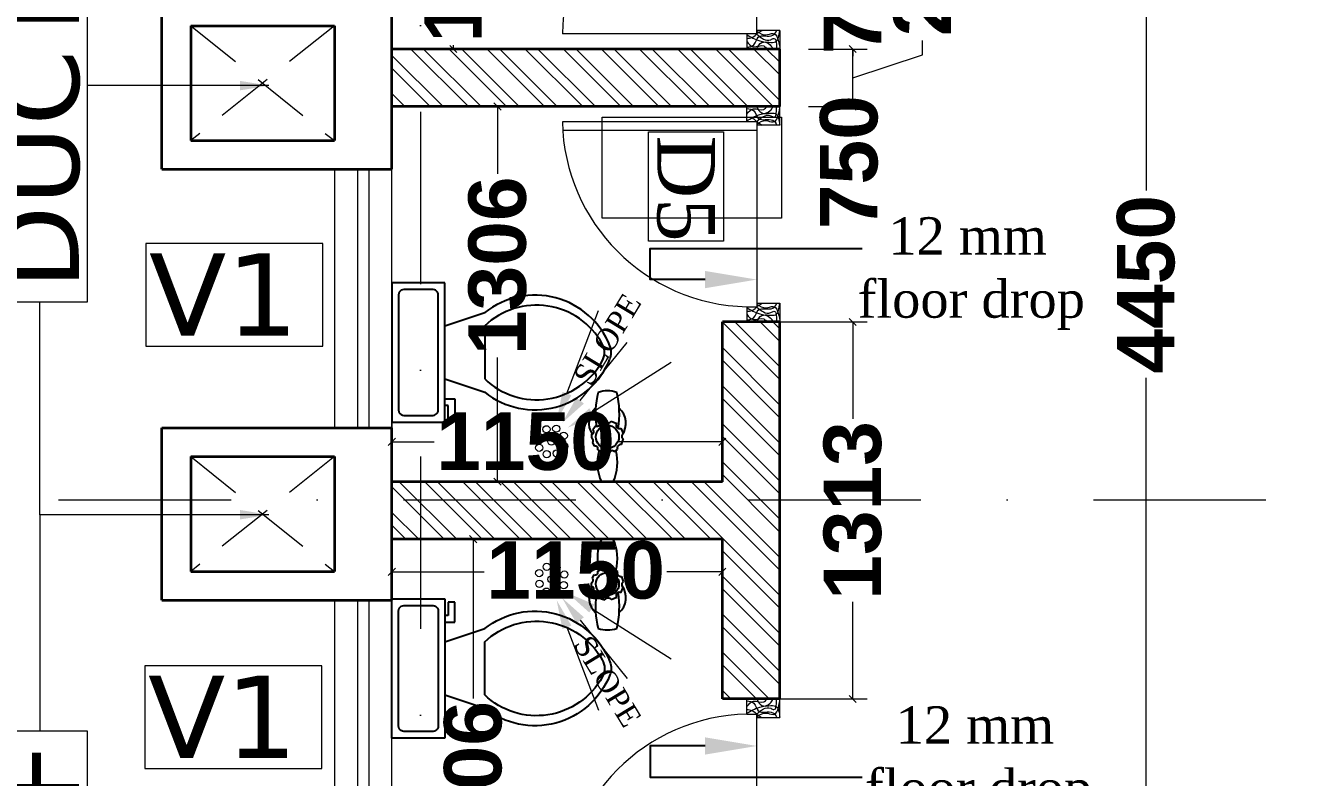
# Model space of a CAD drawing. Header units: millimetres. Extents: x -3092162 to 4513894, y -12317808 to 1849994.
# Drawn here: x -457889 to -453469, y -5826949 to -5824330 of the extents above; entities that cross this region are included whole.
import ezdxf

# ---------------------------------------------------------------- set-up
doc = ezdxf.new("R2010")
doc.units = ezdxf.units.MM
doc.header["$LTSCALE"] = 2
doc.header["$MEASUREMENT"] = 0
doc.linetypes.add('DASHDOT', pattern=[1, 0.5, -0.25, 0, -0.25])
doc.linetypes.add('DASHED2', pattern=[0.375, 0.25, -0.125])
for name, color, linetype, lineweight in [('AREA AA', 162, 'Continuous', 20), ('ARROW', 7, 'Continuous', 25), ('D DIM', 250, 'Continuous', 9), ('D5', 10, 'Continuous', 5), ('DOOR', 27, 'Continuous', 5), ('FIXTURE', 252, 'Continuous', 0), ('glass', 5, 'Continuous', 15), ('GRID', 251, 'DASHDOT', 5), ('hatch toilet', 42, 'Continuous', 9), ('SILL', 74, 'Continuous', 9), ('tap', 97, 'Continuous', 25), ('taxe', 7, 'Continuous', 9), ('toi.dim.', 214, 'Continuous', 9), ('VENTI', 162, 'Continuous', 5), ('WAll', 250, 'Continuous', 35)]:
    doc.layers.add(name, color=color, linetype=linetype, lineweight=lineweight)
doc.layers.add('DOT', color=7, linetype='DASHED2', lineweight=0, true_color=0x89067c)
doc.layers.add('duct text', color=7, linetype='Continuous', lineweight=5, true_color=0x30182a)
doc.styles.add('door', font='arial.ttf', dxfattribs={"height": 70})
doc.styles.add('int dim', font='arialbd.ttf', dxfattribs={"height": 200})
doc.styles.get("Standard").update_dxf_attribs({"font": 'times.ttf', "height": 500})
doc.styles.add('style2', font='verdana.ttf')
doc.dimstyles.new('DOOR', dxfattribs={"dimtxt": 100, "dimasz": 100, "dimexe": 25, "dimexo": 50, "dimgap": 25, "dimtad": 0, "dimtih": 1, "dimtoh": 1, "dimdec": 0, "dimzin": 3, "dimdsep": 46, "dimtxsty": 'door', "dimblk": 'OBLIQUE', "dimcen": 200, "dimclrd": 256, "dimclre": 256, "dimclrt": 256, "dimadec": 0, "dimazin": 0, "dimtfac": 1, "dimtdec": 0, "dimtofl": 0, "dimtmove": 2, "dimatfit": 3, "dimfxl": 300, "dimfxlon": 1, "dimfrac": 1, "dimtolj": 1, "dimtzin": 0, "dimlwd": -1, "dimlwe": -1, "dimarcsym": 0})

# ---------------------------------------------------------------- blocks, each defined once
blk = doc.blocks.new('_Oblique')
at = {"color": 0, "linetype": 'ByBlock', "lineweight": -2}
blk.add_line((-0.5, -0.5), (0.5, 0.5), dxfattribs=at)

msp = doc.modelspace()

# ---------------------------------------------------------------- linework, layer by layer
for p, q in [((-456428.9, -5825226.4), (-456613.6, -5825226.4)), ((-456613.6, -5825226.4), (-456613.6, -5825711)), ((-456428.9, -5825711), (-456428.9, -5825226.4)), ((-456590.5, -5825272.5), (-456590.5, -5825664.9)), ((-456475.1, -5825249.5), (-456567.4, -5825249.5)), ((-456452, -5825664.9), (-456452, -5825272.5)), ((-456428.9, -5825376.4), (-456290.5, -5825330.2)), ((-456290.5, -5825376.4), (-456290.5, -5825561)), ((-456428.9, -5825561), (-456290.5, -5825607.2)), ((-456428.9, -5825630.2), (-456394.3, -5825630.2)), ((-456394.3, -5825630.2), (-456394.3, -5825699.5)), ((-456567.4, -5825687.9), (-456475.1, -5825687.9)), ((-456417.4, -5825653.3), (-456428.9, -5825653.3)), ((-456417.4, -5825699.5), (-456417.4, -5825653.3)), ((-456613.6, -5825711), (-456428.9, -5825711)), ((-456394.3, -5825699.5), (-456417.4, -5825699.5)), ((-456613.6, -5826811), (-456613.6, -5826326.4)), ((-456613.6, -5826326.4), (-456428.9, -5826326.4)), ((-456567.4, -5826349.5), (-456475.1, -5826349.5)), ((-456428.9, -5826326.4), (-456428.9, -5826811)), ((-456417.4, -5826337.9), (-456417.4, -5826384.1)), ((-456394.3, -5826337.9), (-456417.4, -5826337.9)), ((-456394.3, -5826407.2), (-456394.3, -5826337.9)), ((-456590.5, -5826764.9), (-456590.5, -5826372.5)), ((-456452, -5826372.5), (-456452, -5826764.9)), ((-456417.4, -5826384.1), (-456428.9, -5826384.1)), ((-456428.9, -5826407.2), (-456394.3, -5826407.2)), ((-456428.9, -5826476.4), (-456290.5, -5826430.2)), ((-456290.5, -5826661), (-456290.5, -5826476.4)), ((-456428.9, -5826661), (-456290.5, -5826707.2)), ((-456475.1, -5826787.9), (-456567.4, -5826787.9)), ((-456428.9, -5826811), (-456613.6, -5826811))]:
    msp.add_line(p, q)
for centre, major_axis, start_param, end_param in [((-456570.3, -5825269.7), (14.4, 14.4), 0.643501, 2.498092), ((-456472.2, -5825269.7), (-14.4, 14.4), 3.785094, 5.639684), ((-456115.5, -5825549.9), (-280.8, 1.6), 3.526564, 5.390426), ((-456110.1, -5825565.6), (184.9, 184.9), 6.003964, 7.830107), ((-455935.2, -5825468.7), (-43.5, 43.5), 3.42081, 4.433168), ((-455911.8, -5825468.7), (43.5, 43.5), 5.118362, 5.877209), ((-456115.5, -5825387.5), (-102.7, 261.4), 2.094634, 3.958497), ((-456110.1, -5825371.8), (-56.4, 255.3), 2.162619, 3.988761), ((-456570.3, -5825667.7), (14.4, 14.4), 2.214297, 4.068888), ((-456472.2, -5825667.7), (14.4, 14.4), 3.785094, 5.639684)]:
    msp.add_ellipse(centre, major_axis=major_axis, ratio=1, start_param=start_param, end_param=end_param)
at = {"extrusion": (0, 0, -1)}
for centre, major_axis, start_param, end_param in [((-456570.3, -5826369.7), (-14.4, 14.4), 5.35589, 7.21048), ((-456472.2, -5826369.7), (-14.4, 14.4), 0.643501, 2.498092), ((-456115.5, -5826649.9), (102.7, 261.4), -1.046958, 0.816904), ((-456110.1, -5826665.6), (56.4, 255.3), -0.978973, 0.847169), ((-455935.2, -5826568.7), (43.5, 43.5), 0.279217, 1.291575), ((-455911.8, -5826568.7), (-43.5, 43.5), 1.97677, 2.735616), ((-456115.5, -5826487.5), (280.8, 1.6), 0.384972, 2.248834), ((-456110.1, -5826471.8), (-184.9, 184.9), 2.862371, 4.688514), ((-456570.3, -5826767.7), (-14.4, 14.4), 3.785094, 5.639684), ((-456472.2, -5826767.7), (14.4, 14.4), 0.643501, 2.498092)]:
    msp.add_ellipse(centre, major_axis=major_axis, ratio=1, start_param=start_param, end_param=end_param, dxfattribs=at)
at = {"layer": 'AREA AA', "ltscale": 100}
for points in [[(-456004.4, -5825611.9), (-455895.1, -5825323.1)], [(-455958.3, -5825636.3), (-455795, -5825434)], [(-455917.7, -5825677.5), (-455641.5, -5825502)], [(-455917.7, -5826359.9), (-455641.5, -5826535.4)], [(-456004.4, -5826425.5), (-455895.1, -5826714.3)], [(-455958.3, -5826401.1), (-455795, -5826603.4)]]:
    msp.add_lwpolyline(points, dxfattribs=at)
for points in [[(-455988.8, -5825617.8), (-456039.8, -5825705.4), (-456020, -5825606)], [(-455945.3, -5825646.8), (-456021.1, -5825714.1), (-455971.3, -5825625.9)], [(-455908.8, -5825691.5), (-456002.1, -5825731.1), (-455926.7, -5825663.4)], [(-455926.7, -5826374), (-456002.1, -5826306.3), (-455908.8, -5826345.9)], [(-456020, -5826431.4), (-456039.8, -5826332), (-455988.8, -5826419.6)], [(-455971.3, -5826411.5), (-456021.1, -5826323.3), (-455945.3, -5826390.6)]]:
    msp.add_solid(points, dxfattribs=at)
at = {"layer": 'ARROW', "ltscale": 100}
for points in [[(-455523.5, -5825215.1), (-455714.3, -5825215.1), (-455714.3, -5825106.5), (-454976.5, -5825106.5)], [(-455523.5, -5826838.6), (-455714.3, -5826838.6), (-455714.3, -5826947.2), (-454976.5, -5826947.2)]]:
    msp.add_lwpolyline(points, dxfattribs=at)
for points in [[(-455523.5, -5825185.1), (-455343.5, -5825215.1), (-455523.5, -5825245.1)], [(-455523.5, -5826868.6), (-455343.5, -5826838.6), (-455523.5, -5826808.6)]]:
    msp.add_solid(points, dxfattribs=at)
at = {"layer": 'D DIM', "color": 1, "ltscale": 100}
for p, q in [((-455881.7, -5824650), (-455258, -5824650)), ((-455881.7, -5825001.7), (-455881.7, -5824650)), ((-455258, -5824650), (-455258, -5825001.7)), ((-455258, -5825001.7), (-455881.7, -5825001.7))]:
    msp.add_line(p, q, dxfattribs=at)
at = {"layer": 'D5'}
for p, q in [((-455720, -5825081.4), (-455720, -5824700.9)), ((-455720, -5824700.9), (-455459.4, -5824700.9)), ((-455459.4, -5824700.9), (-455459.4, -5825081.4)), ((-455459.4, -5825081.4), (-455720, -5825081.4))]:
    msp.add_line(p, q, dxfattribs=at)
at = {"layer": 'DOOR', "ltscale": 100}
for p, q in [((-455343.6, -5824359.4), (-455343.5, -5823715.4)), ((-455378.6, -5824359.4), (-456020.3, -5824359.4)), ((-455343.6, -5824359.4), (-455378.6, -5824359.4)), ((-455378.6, -5824359.4), (-455378.6, -5824412.4)), ((-455263.6, -5824347.4), (-455343.6, -5824347.4)), ((-455263.6, -5824347.4), (-455263.6, -5824412.4)), ((-455263.6, -5824412.4), (-455378.6, -5824412.4)), ((-455263.6, -5824612.5), (-455378.6, -5824612.5)), ((-455378.6, -5824665.5), (-455378.6, -5824612.5)), ((-455263.6, -5824677.5), (-455263.6, -5824612.5)), ((-455378.6, -5824665.5), (-456020.3, -5824665.5)), ((-455343.6, -5824665.5), (-455378.6, -5824665.5)), ((-455343.6, -5824665.5), (-455343.5, -5825309.5)), ((-455343.6, -5824696.5), (-456019, -5824696.5)), ((-455263.6, -5824677.5), (-455343.6, -5824677.5)), ((-455378.5, -5825309.5), (-455343.5, -5825309.5)), ((-455378.5, -5825309.5), (-455378.5, -5825362.5)), ((-455343.5, -5825297.5), (-455263.5, -5825297.5)), ((-455263.5, -5825297.5), (-455263.5, -5825362.5)), ((-455378.5, -5825362.5), (-455263.5, -5825362.5)), ((-455378.5, -5826674.9), (-455263.5, -5826674.9)), ((-455378.5, -5826727.9), (-455378.5, -5826674.9)), ((-455263.5, -5826739.9), (-455263.5, -5826674.9)), ((-455378.5, -5826727.9), (-455343.5, -5826727.9)), ((-455343.6, -5827371.9), (-455343.5, -5826727.9)), ((-455343.5, -5826739.9), (-455263.5, -5826739.9))]:
    msp.add_line(p, q, dxfattribs=at)
for centre, start, end in [((-455363.6, -5824372.1), 91.3072, 178.8929), ((-455363.6, -5824652.8), 181.1071, 268.6928), ((-455363.6, -5827384.6), 91.3072, 178.8929)]:
    msp.add_arc(centre, 656.9, start, end, dxfattribs=at)
for points in [[(-455378.6, -5824405.4), (-455354.1, -5824397.4), (-455338.6, -5824370.9), (-455288.1, -5824364.4), (-455273.6, -5824347.4)], [(-455378.6, -5824375.4), (-455359.6, -5824372.4), (-455339.6, -5824356.4), (-455324.6, -5824347.4)], [(-455378.6, -5824362.4), (-455333.6, -5824383.9), (-455297.1, -5824397.9), (-455287.6, -5824412.4)], [(-455345.6, -5824359.4), (-455295.1, -5824379.9), (-455284.6, -5824375.4), (-455275.6, -5824412.4)], [(-455344.6, -5824412.4), (-455326.1, -5824389.9), (-455278.6, -5824387.4), (-455263.6, -5824347.4)], [(-455343.6, -5824350.4), (-455312.6, -5824363.4), (-455287.1, -5824358.4), (-455263.6, -5824408.4)], [(-455378.6, -5824385.9), (-455355.1, -5824404.4), (-455319.6, -5824401.9), (-455308.1, -5824412.4)], [(-455378.5, -5826724.9), (-455333.5, -5826703.4), (-455297, -5826689.5), (-455287.5, -5826674.9)], [(-455378.5, -5826701.4), (-455355, -5826682.9), (-455319.5, -5826685.4), (-455308, -5826674.9)], [(-455378.5, -5826681.9), (-455354, -5826689.9), (-455338.5, -5826716.4), (-455288, -5826723), (-455273.5, -5826739.9)], [(-455345.5, -5826727.9), (-455295, -5826707.5), (-455284.5, -5826712), (-455275.5, -5826674.9)], [(-455344.5, -5826674.9), (-455326, -5826697.4), (-455278.5, -5826700), (-455263.5, -5826739.9)], [(-455343.5, -5826736.9), (-455312.5, -5826723.9), (-455287, -5826729), (-455263.5, -5826679)], [(-455378.5, -5826712), (-455359.5, -5826714.9), (-455339.5, -5826730.9), (-455324.5, -5826739.9)]]:
    msp.add_spline(points, degree=3, dxfattribs=at)
for points, knots in [([(-455378.6, -5824662.5), (-455364.4, -5824654.1), (-455339.1, -5824639.1), (-455299.4, -5824635), (-455290.3, -5824617.8), (-455287.6, -5824612.5)], [0, 0, 0, 0, 49.871841, 88.96468, 106.300038, 106.300038, 106.300038, 106.300038]), ([(-455378.6, -5824639), (-455371.5, -5824630.4), (-455356, -5824611.7), (-455323.3, -5824630.9), (-455311.6, -5824616.8), (-455308.1, -5824612.5)], [0, 0, 0, 0, 29.907638, 65.495558, 81.06831, 81.06831, 81.06831, 81.06831]), ([(-455378.6, -5824619.5), (-455369.2, -5824620.5), (-455348.7, -5824623), (-455342.4, -5824670.5), (-455291.3, -5824648.1), (-455277.7, -5824670.6), (-455273.6, -5824677.5)], [0, 0, 0, 0, 25.772755, 56.472918, 107.389517, 129.733035, 129.733035, 129.733035, 129.733035]), ([(-455345.6, -5824665.5), (-455329.3, -5824651.6), (-455309.6, -5824634.8), (-455274.7, -5824657.1), (-455275.2, -5824631.8), (-455275.6, -5824612.5)], [0, 0, 0, 0, 54.502104, 65.925763, 104.00512, 104.00512, 104.00512, 104.00512]), ([(-455344.6, -5824612.5), (-455339.5, -5824621.9), (-455326, -5824646.6), (-455270.4, -5824623.3), (-455265.8, -5824660.1), (-455263.6, -5824677.5)], [0, 0, 0, 0, 29.129414, 76.695158, 119.414811, 119.414811, 119.414811, 119.414811]), ([(-455343.6, -5824674.5), (-455333.7, -5824667.6), (-455316.2, -5824655.6), (-455273.8, -5824677.2), (-455267.7, -5824641.1), (-455263.6, -5824616.5)], [0, 0, 0, 0, 33.615189, 59.600762, 114.848064, 114.848064, 114.848064, 114.848064]), ([(-455378.6, -5824649.5), (-455371.9, -5824649.7), (-455356.3, -5824650.3), (-455342.5, -5824668.2), (-455329.7, -5824674.8), (-455324.6, -5824677.5)], [0, 0, 0, 0, 19.23508, 44.847577, 62.340173, 62.340173, 62.340173, 62.340173]), ([(-455378.5, -5825355.5), (-455369.2, -5825354.4), (-455348.7, -5825351.9), (-455342.4, -5825304.4), (-455291.2, -5825326.8), (-455277.7, -5825304.3), (-455273.5, -5825297.5)], [0, 0, 0, 0, 25.772755, 56.472918, 107.389517, 129.733035, 129.733035, 129.733035, 129.733035]), ([(-455378.5, -5825325.5), (-455371.9, -5825325.2), (-455356.3, -5825324.6), (-455342.5, -5825306.7), (-455329.7, -5825300.1), (-455324.5, -5825297.5)], [0, 0, 0, 0, 19.23508, 44.847577, 62.340173, 62.340173, 62.340173, 62.340173]), ([(-455378.5, -5825312.5), (-455364.4, -5825320.8), (-455339.1, -5825335.8), (-455299.4, -5825339.9), (-455290.3, -5825357.1), (-455287.5, -5825362.5)], [0, 0, 0, 0, 49.871841, 88.96468, 106.300038, 106.300038, 106.300038, 106.300038]), ([(-455378.5, -5825336), (-455371.5, -5825344.5), (-455356, -5825363.2), (-455323.3, -5825344), (-455311.6, -5825358.1), (-455308, -5825362.5)], [0, 0, 0, 0, 29.907638, 65.495558, 81.06831, 81.06831, 81.06831, 81.06831]), ([(-455345.5, -5825309.5), (-455329.3, -5825323.3), (-455309.5, -5825340.1), (-455274.7, -5825317.8), (-455275.2, -5825343.1), (-455275.5, -5825362.5)], [0, 0, 0, 0, 54.502104, 65.925763, 104.00512, 104.00512, 104.00512, 104.00512]), ([(-455344.5, -5825362.5), (-455339.5, -5825353), (-455326, -5825328.3), (-455270.4, -5825351.6), (-455265.8, -5825314.8), (-455263.5, -5825297.5)], [0, 0, 0, 0, 29.129414, 76.695158, 119.414811, 119.414811, 119.414811, 119.414811]), ([(-455343.5, -5825300.4), (-455333.7, -5825307.3), (-455316.2, -5825319.3), (-455273.8, -5825297.7), (-455267.7, -5825333.8), (-455263.5, -5825358.4)], [0, 0, 0, 0, 33.615189, 59.600762, 114.848064, 114.848064, 114.848064, 114.848064])]:
    msp.add_open_spline(points, degree=3, knots=knots, dxfattribs=at)
at = {"layer": 'DOT', "ltscale": 400}
for p, q in [((-456813.6, -5824331.2), (-457313.6, -5824731.2)), ((-457313.6, -5824331.2), (-456813.6, -5824731.2)), ((-456813.6, -5825831.2), (-457313.6, -5826231.2)), ((-457313.6, -5825831.2), (-456813.6, -5826231.2))]:
    msp.add_line(p, q, dxfattribs=at)
at = {"layer": 'duct text', "ltscale": 0.1}
for points in [[(-458002.9, -5825294), (-458002.9, -5823785.6), (-457673.7, -5823785.6), (-457673.7, -5825294)], [(-458002.9, -5828294), (-458002.9, -5826785.6), (-457673.7, -5826785.6), (-457673.7, -5828294)]]:
    msp.add_lwpolyline(points, close=True, dxfattribs=at)
at = {"layer": 'FIXTURE', "ltscale": 15000}
for centre in [(-456075.8, -5825736.2), (-456041.6, -5825734.1), (-456100.1, -5825763.1), (-456058.4, -5825778.8), (-456015.4, -5825758.6), (-456100.8, -5825800.5), (-456074.7, -5825822.7), (-456040.1, -5825820.1), (-456013.6, -5825795.4), (-456074.7, -5826214.7), (-456040.1, -5826217.3), (-456100.8, -5826236.9), (-456100.1, -5826274.3), (-456058.4, -5826258.5), (-456013.6, -5826242), (-456075.8, -5826301.2), (-456041.6, -5826303.3), (-456015.4, -5826278.8)]:
    msp.add_circle(centre, 12.5, dxfattribs=at)
at = {"layer": 'glass', "ltscale": 100}
for p, q in [((-456733.6, -5824830.9), (-456733.6, -5825730.9)), ((-456693.6, -5824830.9), (-456693.6, -5825730.9)), ((-456733.6, -5826331.4), (-456733.6, -5827231.4)), ((-456693.6, -5826331.4), (-456693.6, -5827231.4))]:
    msp.add_line(p, q, dxfattribs=at)
at = {"layer": 'GRID', "color": 5, "ltscale": 600}
msp.add_line((-456514.3, -5807829.3), (-456514.3, -5892623.2), dxfattribs=at)
at = {"layer": 'GRID', "color": 6, "ltscale": 600}
msp.add_line((-460173.2, -5825981.2), (-367333.7, -5825981.2), dxfattribs=at)
at = {"layer": 'hatch toilet', "ltscale": 100}
for p, q in [((-456435.5, -5824612.5), (-456613.6, -5824434.4)), ((-456347.1, -5824612.5), (-456547.1, -5824412.4)), ((-456302.9, -5824612.5), (-456502.9, -5824412.4)), ((-456214.5, -5824612.5), (-456414.5, -5824412.4)), ((-456170.3, -5824612.5), (-456370.3, -5824412.4)), ((-456081.9, -5824612.5), (-456281.9, -5824412.4)), ((-456037.8, -5824612.5), (-456237.8, -5824412.4)), ((-455949.4, -5824612.5), (-456149.4, -5824412.4)), ((-455905.2, -5824612.5), (-456105.2, -5824412.4)), ((-455816.8, -5824612.5), (-456016.8, -5824412.4)), ((-455772.6, -5824612.5), (-455972.6, -5824412.4)), ((-455684.2, -5824612.5), (-455884.2, -5824412.4)), ((-455640, -5824612.5), (-455840, -5824412.4)), ((-455551.6, -5824612.5), (-455751.6, -5824412.4)), ((-455507.4, -5824612.5), (-455707.4, -5824412.4)), ((-455419, -5824612.5), (-455619, -5824412.4)), ((-455374.8, -5824612.5), (-455574.8, -5824412.4)), ((-455286.5, -5824612.5), (-455486.5, -5824412.4)), ((-455263.6, -5824591.2), (-455442.3, -5824412.4)), ((-455263.6, -5824502.8), (-455353.9, -5824412.4)), ((-455263.6, -5824458.6), (-455309.7, -5824412.4)), ((-456479.7, -5824612.5), (-456613.6, -5824478.6)), ((-456568.1, -5824612.5), (-456613.6, -5824567)), ((-456612.3, -5824612.5), (-456613.6, -5824611.2)), ((-455263.6, -5825563.4), (-455463.6, -5825363.4)), ((-455263.6, -5825519.2), (-455420.3, -5825362.5)), ((-455263.6, -5825430.8), (-455331.9, -5825362.5)), ((-455263.6, -5825386.7), (-455287.8, -5825362.5)), ((-455263.6, -5825651.8), (-455463.6, -5825451.8)), ((-455263.6, -5825696), (-455463.6, -5825496)), ((-455263.6, -5825784.4), (-455463.6, -5825584.4)), ((-455263.6, -5825828.6), (-455463.6, -5825628.6)), ((-455263.6, -5825917), (-455463.6, -5825717)), ((-455263.6, -5825961.2), (-455463.6, -5825761.2)), ((-455263.6, -5826049.6), (-455463.6, -5825849.6)), ((-455263.6, -5826093.8), (-455463.6, -5825893.8)), ((-456431.9, -5826118.7), (-456613.6, -5825937)), ((-456387.7, -5826118.7), (-456587.7, -5825918.7)), ((-456299.3, -5826118.7), (-456499.3, -5825918.7)), ((-456255.1, -5826118.7), (-456455.1, -5825918.7)), ((-456166.7, -5826118.7), (-456366.7, -5825918.7)), ((-456122.5, -5826118.7), (-456322.5, -5825918.7)), ((-456034.1, -5826118.7), (-456234.1, -5825918.7)), ((-455989.9, -5826118.7), (-456189.9, -5825918.7)), ((-455901.5, -5826118.7), (-456101.5, -5825918.7)), ((-455857.3, -5826118.7), (-456057.3, -5825918.7)), ((-455768.9, -5826118.7), (-455968.9, -5825918.7)), ((-455724.7, -5826118.7), (-455924.7, -5825918.7)), ((-455636.4, -5826118.7), (-455836.4, -5825918.7)), ((-455592.2, -5826118.7), (-455792.2, -5825918.7)), ((-455503.8, -5826118.7), (-455703.8, -5825918.7)), ((-455263.6, -5826314.7), (-455659.6, -5825918.7)), ((-455263.6, -5826226.3), (-455571.2, -5825918.7)), ((-455263.6, -5826182.1), (-455527, -5825918.7)), ((-456520.2, -5826118.7), (-456613.6, -5826025.4)), ((-456564.4, -5826118.7), (-456613.6, -5826069.6)), ((-455263.6, -5826358.9), (-455463.6, -5826158.9)), ((-455263.6, -5826447.3), (-455463.6, -5826247.3)), ((-455263.6, -5826491.5), (-455463.6, -5826291.5)), ((-455263.6, -5826579.9), (-455463.6, -5826379.9)), ((-455263.6, -5826624.1), (-455463.6, -5826424.1)), ((-455301.1, -5826674.9), (-455463.6, -5826512.5)), ((-455345.3, -5826674.9), (-455463.6, -5826556.7)), ((-455433.7, -5826674.9), (-455463.6, -5826645.1))]:
    msp.add_line(p, q, dxfattribs=at)
at = {"layer": 'SILL', "ltscale": 100}
for p, q in [((-456613.6, -5830231.2), (-456613.6, -5822206.2)), ((-456813.6, -5824831.2), (-456813.6, -5825731.2)), ((-456813.6, -5826331.2), (-456813.6, -5827231.2))]:
    msp.add_line(p, q, dxfattribs=at)
at = {"layer": 'tap', "ltscale": 100}
for p, q in [((-455904.2, -5825724.2), (-455913.9, -5825738.3)), ((-455886, -5825711.4), (-455872.2, -5825707.4)), ((-455850.3, -5825708.3), (-455831, -5825716.3)), ((-455816.8, -5825731.8), (-455808.9, -5825750.6)), ((-455918.8, -5825753.6), (-455919.4, -5825766.5)), ((-455814.2, -5825789.2), (-455808.3, -5825771.7)), ((-455915.9, -5825782.5), (-455909.1, -5825795.3)), ((-455897.1, -5825807.5), (-455885.5, -5825814.2)), ((-455871.5, -5825818.1), (-455856.1, -5825818.2)), ((-455840.2, -5825813.6), (-455828.4, -5825806.3)), ((-455884.2, -5825918.7), (-455842.9, -5825918.7)), ((-455884.2, -5826118.7), (-455842.9, -5826118.7)), ((-455871.5, -5826219.3), (-455856.1, -5826219.2)), ((-455915.9, -5826254.9), (-455909.1, -5826242.1)), ((-455897.1, -5826229.9), (-455885.5, -5826223.2)), ((-455840.2, -5826223.8), (-455828.4, -5826231.1)), ((-455814.2, -5826248.2), (-455808.3, -5826265.7)), ((-455918.8, -5826283.8), (-455919.4, -5826270.9)), ((-455904.2, -5826313.2), (-455913.9, -5826299.1)), ((-455816.8, -5826305.6), (-455808.9, -5826286.8)), ((-455886, -5826326), (-455872.2, -5826330)), ((-455850.3, -5826329.1), (-455831, -5826321.1))]:
    msp.add_line(p, q, dxfattribs=at)
for centre in [(-455863.5, -5825762.7), (-455863.5, -5826274.7)]:
    msp.add_circle(centre, 40, dxfattribs=at)
for centre, radius, start, end in [((-455601.7, -5825681.5), 303.4, 166.0166, 188.2377), ((-455863.5, -5825698.5), 96, 70.1952, 109.8048), ((-456125.4, -5825681.5), 303.4, 350.1621, 13.9834), ((-455858.8, -5825715), 69.3, 131.2857, 213.4472), ((-455868.3, -5825715), 69.3, 323.7301, 48.6683), ((-455898.8, -5825712.6), 12.8, 244.8606, 5.3398), ((-455860.9, -5825700), 13.5, 213.0803, 322.1101), ((-455823.1, -5825723.4), 10.5, 137.9395, 306.7852), ((-455921.9, -5825775.4), 9.23, 310.3004, 74.3009), ((-455919.2, -5825745), 8.59, 272.7456, 52.0271), ((-455799.2, -5825760.9), 14.1, 133.1732, 230.0383), ((-455863.5, -5825762.7), 56, 350.7561, 350.7564), ((-455905.4, -5825803.7), 9.16, 335.3362, 113.4073), ((-455738.1, -5825852.4), 160.4, 164.6673, 204.4375), ((-455878.7, -5825817), 7.31, 350.6903, 158.1385), ((-455847, -5825819.7), 9.21, 41.5516, 170.7403), ((-455989, -5825852.4), 160.4, 335.5625, 15.3327), ((-455816.5, -5825801.7), 12.8, 79.6631, 200.9697), ((-455738.1, -5826185), 160.4, 155.5625, 195.3327), ((-455989, -5826185), 160.4, 344.6673, 24.4375), ((-455878.7, -5826220.4), 7.31, 201.8615, 9.3097), ((-455847, -5826217.7), 9.21, 189.2597, 318.4484), ((-455921.9, -5826262), 9.23, 285.6991, 49.6996), ((-455905.4, -5826233.7), 9.16, 246.5927, 24.6638), ((-455816.5, -5826235.7), 12.8, 159.0303, 280.3369), ((-455858.8, -5826322.4), 69.3, 146.5528, 228.7143), ((-455919.2, -5826292.4), 8.59, 307.9729, 87.2544), ((-455823.1, -5826314), 10.5, 53.2148, 222.0605), ((-456125.4, -5826355.9), 303.4, 346.0166, 9.8379), ((-455868.3, -5826322.4), 69.3, 311.3317, 36.2699), ((-455799.2, -5826276.5), 14.1, 129.9617, 226.8268), ((-455863.5, -5826274.7), 56, 9.2436, 9.2439), ((-455601.7, -5826355.9), 303.4, 171.7623, 193.9834), ((-455898.8, -5826324.8), 12.8, 354.6602, 115.1394), ((-455860.9, -5826337.4), 13.5, 37.8899, 146.9197), ((-455863.5, -5826338.9), 96, 250.1952, 289.8048)]:
    msp.add_arc(centre, radius, start, end, dxfattribs=at)
at = {"layer": 'toi.dim.', "color": 214, "ltscale": 100}
for p, q in [((-453989.2, -5823006.2), (-453989.2, -5824904.9)), ((-456399.6, -5824412.4), (-456399.6, -5824398.6)), ((-454766.9, -5824432.8), (-454766.9, -5824382.8)), ((-456281.9, -5824412.4), (-456449.6, -5824412.4)), ((-455163.6, -5824412.4), (-454959.9, -5824412.4)), ((-455163.6, -5824412.4), (-454959.9, -5824412.4)), ((-455009.9, -5824412.4), (-455009.9, -5824437.4)), ((-455009.9, -5824612.5), (-455009.9, -5824412.4)), ((-455009.9, -5824512.4), (-454766.9, -5824432.8)), ((-456245.7, -5824612.5), (-456245.7, -5824847.1)), ((-456164.8, -5824612.5), (-456195.7, -5824612.5)), ((-455163.6, -5824612.5), (-454959.9, -5824612.5)), ((-455163.6, -5824612.5), (-454959.9, -5824612.5)), ((-455009.9, -5824612.5), (-455009.9, -5824587.4)), ((-455263.6, -5825362.5), (-454959.9, -5825362.5)), ((-455263.6, -5825362.5), (-454959.9, -5825362.5)), ((-455009.9, -5825362.5), (-455009.9, -5825387.4)), ((-455009.9, -5825362.5), (-455009.9, -5825700)), ((-456245.7, -5825918.7), (-456245.7, -5825486.6)), ((-453989.2, -5827456.2), (-453989.2, -5825557.5)), ((-456613.6, -5825716.6), (-456613.6, -5825730.1)), ((-455463.6, -5825716.6), (-455463.6, -5825730.1)), ((-456613.6, -5825780.1), (-456466.1, -5825780.1)), ((-455463.6, -5825780.1), (-455830.5, -5825780.1)), ((-456228.6, -5825918.7), (-456295.7, -5825918.7)), ((-456330.7, -5826118.7), (-456330.7, -5826673.1)), ((-456249.8, -5826118.7), (-456280.7, -5826118.7)), ((-456613.6, -5826232.2), (-456291.8, -5826232.2)), ((-455463.6, -5826232.2), (-455656.2, -5826232.2)), ((-456613.6, -5826318.7), (-456613.6, -5826282.2)), ((-455463.6, -5826318.7), (-455463.6, -5826282.2)), ((-455009.9, -5826674.9), (-455009.9, -5826337.4)), ((-455009.9, -5826674.9), (-455009.9, -5826649.9)), ((-455263.6, -5826674.9), (-454959.9, -5826674.9)), ((-455263.6, -5826674.9), (-454959.9, -5826674.9))]:
    msp.add_line(p, q, dxfattribs=at)
at = {"layer": 'VENTI', "ltscale": 100}
for p, q in [((-456853.5, -5825089.1), (-457469.7, -5825089.1)), ((-457469.7, -5825089.1), (-457469.7, -5825446.3)), ((-456853.5, -5825446.3), (-456853.5, -5825089.1)), ((-457469.7, -5825446.3), (-456853.5, -5825446.3)), ((-456856.9, -5826559.3), (-457473.1, -5826559.3)), ((-457473.1, -5826559.3), (-457473.1, -5826916.5)), ((-456856.9, -5826916.5), (-456856.9, -5826559.3)), ((-457473.1, -5826916.5), (-456856.9, -5826916.5))]:
    msp.add_line(p, q, dxfattribs=at)
at = {"layer": 'WAll', "ltscale": 100}
for p, q in [((-457413.6, -5824831.2), (-457413.6, -5824231.2)), ((-456613.6, -5824831.2), (-456613.6, -5824231.2)), ((-457313.6, -5824331.2), (-457313.6, -5824731.2)), ((-457313.6, -5824331.2), (-456813.6, -5824331.2)), ((-456813.6, -5824331.2), (-456813.6, -5824731.2)), ((-455263.6, -5824412.4), (-456613.6, -5824412.4)), ((-455263.6, -5824612.5), (-455263.6, -5824412.4)), ((-455263.6, -5824612.5), (-456613.6, -5824612.5)), ((-457313.6, -5824731.2), (-456813.6, -5824731.2)), ((-457413.6, -5824831.2), (-456613.6, -5824831.2)), ((-455463.6, -5825918.7), (-455463.6, -5825362.5)), ((-455263.6, -5825362.5), (-455463.6, -5825362.5)), ((-455263.6, -5826674.9), (-455263.6, -5825362.5)), ((-457413.6, -5826331.2), (-457413.6, -5825731.2)), ((-457413.6, -5825731.2), (-456613.6, -5825731.2)), ((-456613.6, -5826331.2), (-456613.6, -5825731.2)), ((-457313.6, -5825831.2), (-457313.6, -5826231.2)), ((-457313.6, -5825831.2), (-456813.6, -5825831.2)), ((-456813.6, -5825831.2), (-456813.6, -5826231.2)), ((-455463.6, -5825918.7), (-456613.6, -5825918.7)), ((-455463.6, -5826118.7), (-456613.6, -5826118.7)), ((-455463.6, -5826674.9), (-455463.6, -5826118.7)), ((-457313.6, -5826231.2), (-456813.6, -5826231.2)), ((-457413.6, -5826331.2), (-456613.6, -5826331.2)), ((-455263.6, -5826674.9), (-455463.6, -5826674.9))]:
    msp.add_line(p, q, dxfattribs=at)

# ---------------------------------------------------------------- block references
at = {"layer": 'toi.dim.', "color": 214, "ltscale": 100, "xscale": 25, "yscale": 25, "zscale": 25}
for p, rotation in [((-456399.6, -5824412.4), 270), ((-455009.9, -5824412.4), 90), ((-455009.9, -5824412.4), 90), ((-456245.7, -5824612.5), 90), ((-455009.9, -5824612.5), 270), ((-455009.9, -5824612.5), 270), ((-455009.9, -5825362.5), 90), ((-455009.9, -5825362.5), 90), ((-456613.6, -5825780.1), 180), ((-456245.7, -5825918.7), 270), ((-456330.7, -5826118.7), 90), ((-456613.6, -5826232.2), 180), ((-455009.9, -5826674.9), 270), ((-455009.9, -5826674.9), 270)]:
    msp.add_blockref('_Oblique', p, dxfattribs=dict(at, rotation=rotation))
for p in [(-455463.6, -5825780.1), (-455463.6, -5826232.2)]:
    msp.add_blockref('_Oblique', p, dxfattribs=at)

# ---------------------------------------------------------------- texts
at = {"layer": 'D5', "lineweight": 50}
msp.add_text('D5', height=200, rotation=270, dxfattribs=at).set_placement((-455689.4, -5824713.6))
at = {"layer": 'duct text', "ltscale": 0.1, "char_height": 276.639, "width": 1547.237, "attachment_point": 5, "rotation": 90, "style": 'style2'}
for insert in [(-457838.2, -5824538.4), (-457838.2, -5827538.4)]:
    msp.add_mtext('\\pt3043;DUCT-F', dxfattribs=dict(at, insert=insert))
at = {"layer": 'taxe', "color": 0, "lineweight": 50}
for s, p in [('12 mm', (-454885.8, -5825127.9)), ('floor drop', (-454992.6, -5825347.8)), ('12 mm', (-454860.2, -5826830.4)), ('floor drop', (-454967, -5827050.3))]:
    msp.add_text(s, height=130, dxfattribs=at).set_placement(p)
for rotation, p in [(58.7849, (-455921.6, -5825590.4)), (301.2151, (-455984.3, -5826485))]:
    msp.add_text('SLOPE', height=75, rotation=rotation, dxfattribs=at).set_placement(p)
at = {"layer": 'toi.dim.', "ltscale": 100, "char_height": 200, "attachment_point": 5, "rotation": 90, "style": 'int dim'}
for s, insert in [('\\A1;1406', (-456399.6, -5824078.8)), ('\\A1;200', (-454766.9, -5824135)), ('\\A1;750', (-455009.1, -5824197.5)), ('\\A1;750', (-455022.4, -5824806.2)), ('\\A1;1306', (-456245.7, -5825166.9)), ('\\A1;4450', (-453989.2, -5825231.2)), ('\\A1;1313', (-455009.9, -5826018.7)), ('\\A1;1306', (-456330.7, -5826992.9))]:
    msp.add_mtext(s, dxfattribs=dict(at, insert=insert))
at = {"layer": 'toi.dim.', "ltscale": 100, "char_height": 200, "attachment_point": 5, "style": 'int dim'}
for insert in [(-456148.3, -5825779.1), (-455974, -5826227.2)]:
    msp.add_mtext('\\A1;1150', dxfattribs=dict(at, insert=insert))
at = {"layer": 'VENTI', "lineweight": 50, "style": 'style2'}
for p in [(-457458.9, -5825410.6), (-457462.3, -5826880.8)]:
    msp.add_text('V1', height=287, dxfattribs=at).set_placement(p)

# ---------------------------------------------------------------- leaders
at = {"layer": 'duct text', "ltscale": 0.1}
for points in [[(-457041.6, -5824539.8), (-457545, -5824539.8), (-457673.7, -5824539.8)], [(-457041.6, -5826033.6), (-457838.3, -5826033.6), (-457838.3, -5825294)], [(-457041.6, -5826033.6), (-457838.3, -5826033.6), (-457838.3, -5826785.6)]]:
    msp.add_leader(points, dimstyle='DOOR', dxfattribs=at)

doc.saveas('drawing.dxf')
